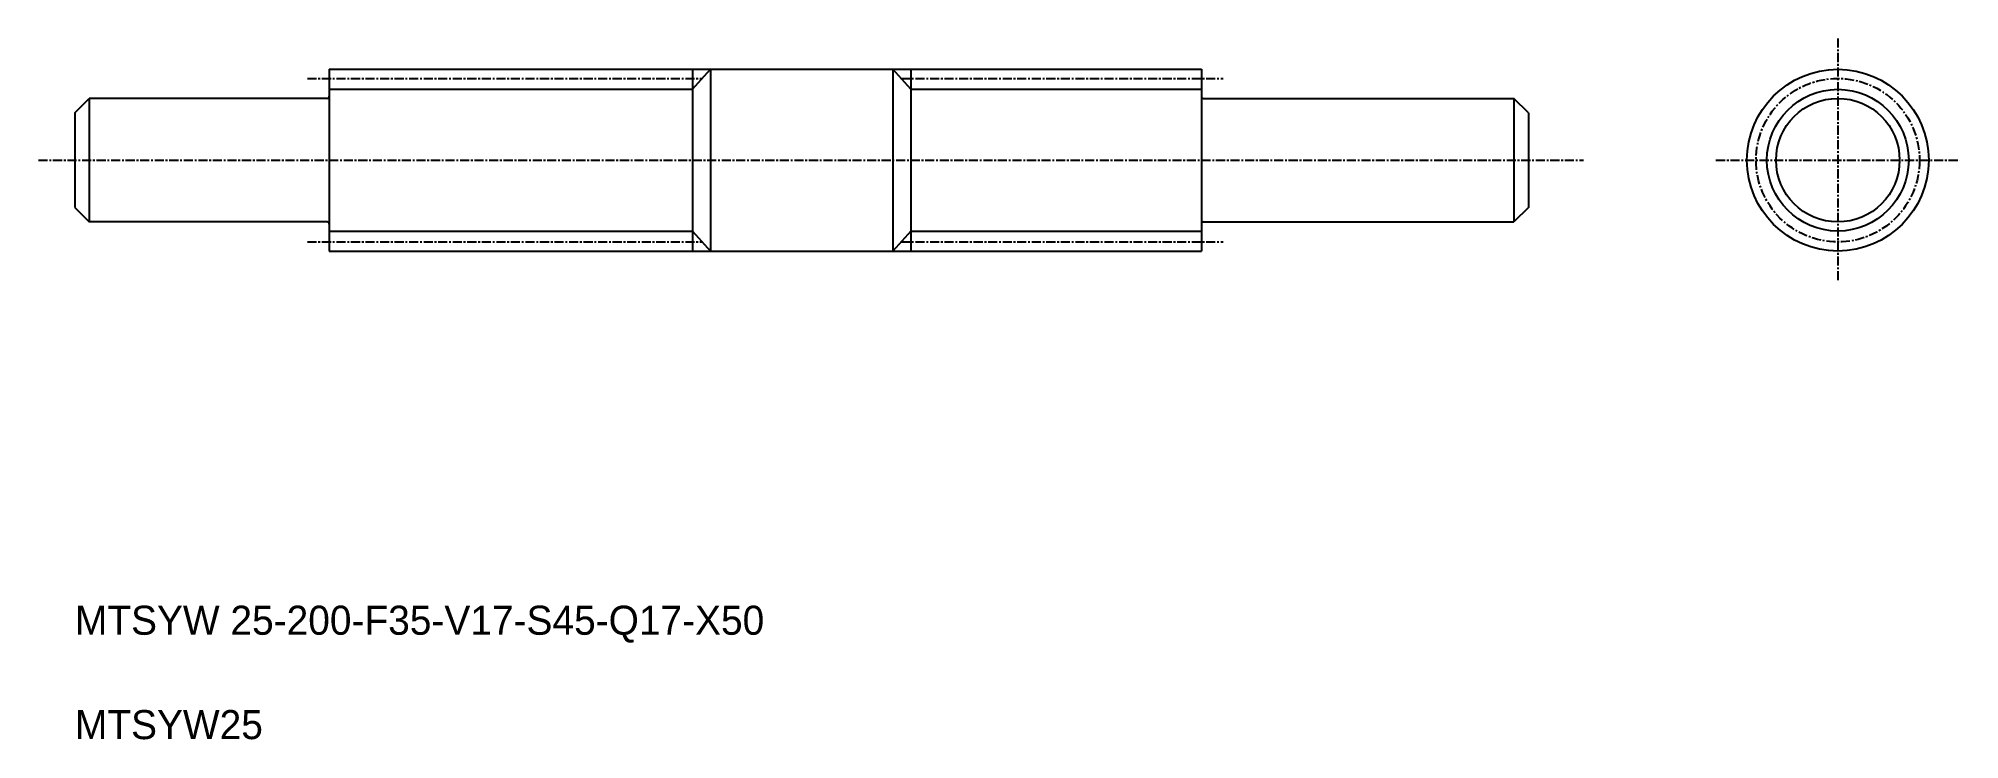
# Model space of a CAD drawing. Extents: x 172 to 436, y 294 to 390.
import ezdxf

# ---------------------------------------------------------------- set-up
doc = ezdxf.new("R2010")
doc.units = 0
doc.linetypes.add('CENTER', pattern=[2, 1.25, -0.25, 0.25, -0.25])
doc.layers.get('0').update_dxf_attribs({"linetype": 'CONTINUOUS'})
doc.layers.add('CENTER', color=1, linetype='CENTER')

msp = doc.modelspace()

# ---------------------------------------------------------------- linework, layer by layer
at = {"color": 7, "linetype": 'CONTINUOUS'}
for p, q in [((212.08, 386.22), (212.08, 361.22)), ((212.08, 386.22), (332.08, 386.22)), ((262.08, 386.22), (262.08, 361.22)), ((264.53, 386.22), (264.53, 361.22)), ((289.62, 386.22), (289.62, 361.22)), ((292.08, 386.22), (292.08, 361.22)), ((332.08, 386.22), (332.08, 361.22)), ((177.08, 380.22), (179.08, 382.22)), ((211.78, 382.22), (179.08, 382.22)), ((179.08, 382.22), (179.08, 365.22)), ((332.38, 382.22), (375.08, 382.22)), ((375.08, 382.22), (375.08, 365.22)), ((377.08, 380.22), (375.08, 382.22)), ((177.08, 380.22), (177.08, 367.22)), ((377.08, 380.22), (377.08, 367.22)), ((177.08, 367.22), (179.08, 365.22)), ((211.78, 365.22), (179.08, 365.22)), ((332.38, 365.22), (375.08, 365.22)), ((377.08, 367.22), (375.08, 365.22)), ((212.08, 361.22), (332.08, 361.22)), ((254.58, 361.22), (254.58, 361.22)), ((297.08, 361.22), (297.08, 361.22))]:
    msp.add_line(p, q, dxfattribs=at)
at = {"color": 3, "linetype": 'CONTINUOUS'}
for p, q in [((262.08, 383.47), (264.53, 386.22)), ((292.08, 383.47), (289.62, 386.22)), ((212.08, 383.47), (262.08, 383.47)), ((292.08, 383.47), (332.08, 383.47)), ((212.08, 363.97), (262.08, 363.97)), ((262.08, 363.97), (264.53, 361.22)), ((292.08, 363.97), (289.62, 361.22)), ((292.08, 363.97), (332.08, 363.97))]:
    msp.add_line(p, q, dxfattribs=at)
at = {"color": 7, "linetype": 'CONTINUOUS'}
for radius in [12.5, 8.5]:
    msp.add_circle((419.63, 373.72), radius, dxfattribs=at)
at = {"color": 3, "linetype": 'CONTINUOUS'}
msp.add_circle((419.63, 373.72), 9.75, dxfattribs=at)
at = {"color": 7, "linetype": 'CONTINUOUS'}
for centre, start, end in [((211.78, 382.52), 270, 0), ((332.38, 382.52), 180, 270), ((211.78, 364.92), 360, 90), ((332.38, 364.92), 90, 180)]:
    msp.add_arc(centre, 0.3, start, end, dxfattribs=at)
at = {"layer": 'CENTER', "color": 1, "linetype": 'CENTER'}
for p, q in [((419.63, 390.47), (419.63, 356.97)), ((209.08, 384.97), (263.41, 384.97)), ((290.74, 384.97), (335.08, 384.97)), ((172.08, 373.72), (384.65, 373.72)), ((402.87, 373.72), (436.38, 373.72)), ((209.08, 362.47), (263.41, 362.47)), ((290.74, 362.47), (335.08, 362.47))]:
    msp.add_line(p, q, dxfattribs=at)
msp.add_circle((419.63, 373.72), 11.25, dxfattribs=at)

# ---------------------------------------------------------------- texts
at = {"color": 7, "linetype": 'CONTINUOUS'}
for s, p in [('MTSYW 25-200-F35-V17-S45-Q17-X50', (177.1, 308.43)), ('MTSYW25', (177.1, 294.07))]:
    msp.add_text(s, height=4, dxfattribs=at).set_placement(p)

doc.saveas('drawing.dxf')
